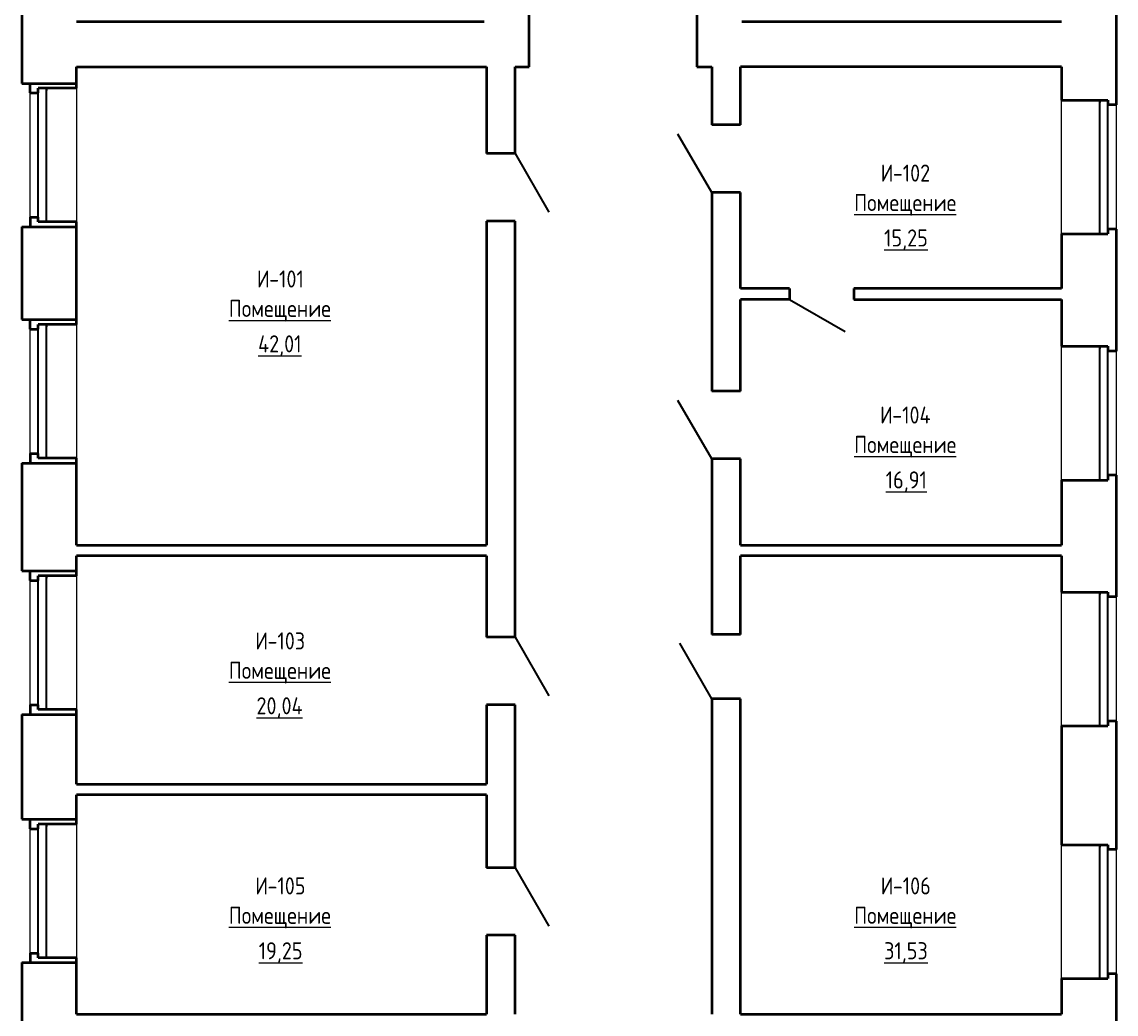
# Model space of a CAD drawing. Header units: millimetres. Extents: x -24 to 373619, y 275 to 149465.
# Drawn here: x 257509 to 273529, y 108945 to 123475 of the extents above; entities that cross this region are included whole.
import ezdxf

# ---------------------------------------------------------------- set-up
doc = ezdxf.new("R2010")
doc.units = ezdxf.units.MM
for name, color, linetype, lineweight in [('Двери', 7, 'Continuous', 18), ('Каркас_Импост', 7, 'Continuous', 30), ('Марки помещений', 7, 'Continuous', 18), ('Окна', 7, 'Continuous', 18), ('Панель', 7, 'Continuous', 30), ('Стены', 7, 'Continuous', 18), ('Стены разрез', 7, 'Continuous', 40)]:
    doc.layers.add(name, color=color, linetype=linetype, lineweight=lineweight)
doc.styles.add('GOST Common_1', font='GOST Common.ttf', dxfattribs={"width": 0.9, "height": 250})

# ---------------------------------------------------------------- blocks, each defined once
blk = doc.blocks.new('ИРНИТУ_Дверь_Однопольная_ДеревяннаяВнутренняя_филенчатая - 950х3000_c верхней филенкой_-1341336-001_Весь этаж')
at = {"layer": 'Панель'}
blk.add_line((-495, 210), (362, 705), dxfattribs=at)
blk = doc.blocks.new('ИРНИТУ_Дверь_Однопольная_ДеревяннаяВнутренняя_филенчатая - 900х2080-1341274-001_Весь этаж')
at = {"layer": 'Панель'}
blk.add_line((-470, -80), (344, -550), dxfattribs=at)
blk = doc.blocks.new('ИРНИТУ_Дверь_Однопольная_ДеревяннаяВнутренняя_филенчатая - 900х2080-1341260-001_Весь этаж')
at = {"layer": 'Панель'}
blk.add_line((-470, 210), (344, 680), dxfattribs=at)
blk = doc.blocks.new('ИРНИТУ-Окно-ГОСТ23166-99_4_2_Створки - 1920 x 2350-768312-001_Весь этаж')
at = {"layer": 'Каркас_Импост'}
for p, q in [((-1018.1, 220), (941.9, 220)), ((-1018.1, 220), (-1018.1, 100)), ((-1018.1, 220), (-983.1, 220)), ((941.9, 220), (906.9, 220)), ((941.9, 220), (941.9, 100)), ((-1018.1, 100), (941.9, 100)), ((-1018.1, 100), (-983.1, 100)), ((941.9, 100), (906.9, 100))]:
    blk.add_line(p, q, dxfattribs=at)
blk = doc.blocks.new('ИРНИТУ-Окно-ГОСТ23166-99_4_2_Створки - 1920 x 2350-678678-001_Весь этаж')
at = {"layer": 'Каркас_Импост'}
for p, q in [((-1018.1, -160), (941.9, -160)), ((-1018.1, -280), (-1018.1, -160)), ((-1018.1, -160), (-983.1, -160)), ((941.9, -160), (906.9, -160)), ((941.9, -280), (941.9, -160)), ((-1018.1, -280), (941.9, -280)), ((-1018.1, -280), (-983.1, -280)), ((941.9, -280), (906.9, -280))]:
    blk.add_line(p, q, dxfattribs=at)

msp = doc.modelspace()

# ---------------------------------------------------------------- linework, layer by layer
at = {"layer": 'Стены'}
for p, q in [((257629, 120615), (257629, 122435)), ((258309, 122505), (258309, 120545)), ((272729, 120370), (272729, 122330)), ((273529, 122260), (273529, 120440)), ((258309, 119045), (258309, 117085)), ((257629, 117155), (257629, 118975)), ((272729, 116765), (272729, 118725)), ((273529, 118655), (273529, 116835)), ((258309, 115365), (258309, 113405)), ((257629, 113475), (257629, 115295)), ((272729, 113165), (272729, 115125)), ((273529, 115055), (273529, 113235)), ((258309, 111729), (258309, 109769)), ((257629, 109839), (257629, 111659)), ((272729, 109465), (272729, 111425)), ((273529, 111355), (273529, 109535))]:
    msp.add_line(p, q, dxfattribs=at)
at = {"layer": 'Стены разрез'}
for p, q in [((257509, 123815), (257509, 122575)), ((264937, 122815), (264937, 123713)), ((267389, 123713), (267389, 122815)), ((273529, 123713), (273529, 122260)), ((264277, 123475), (258309, 123475)), ((272729, 123475), (268049, 123475)), ((258309, 122815), (264309, 122815)), ((258309, 122505), (258309, 122815)), ((264309, 122815), (264309, 121546)), ((264729, 122815), (264937, 122815)), ((264729, 121546), (264729, 122815)), ((267389, 122815), (267609, 122815)), ((267609, 122815), (267609, 121966)), ((272729, 122815), (268029, 122815)), ((268029, 121966), (268029, 122815)), ((272729, 122815), (272729, 122330)), ((257509, 122575), (258309, 122575)), ((257629, 122435), (257629, 122575)), ((257629, 122435), (257749, 122435)), ((257749, 122435), (257749, 122505)), ((258309, 122505), (257749, 122505)), ((272729, 122330), (273409, 122330)), ((273409, 122330), (273409, 122260)), ((273529, 122260), (273409, 122260)), ((268029, 121966), (267609, 121966)), ((264729, 121546), (264309, 121546)), ((267609, 120976), (267609, 118066)), ((268029, 120976), (267609, 120976)), ((268029, 119571), (268029, 120976)), ((257509, 120475), (257509, 119115)), ((257509, 120475), (258309, 120475)), ((257629, 120615), (257629, 120475)), ((257629, 120615), (257749, 120615)), ((257749, 120545), (257749, 120615)), ((258309, 120545), (257749, 120545)), ((258309, 119045), (258309, 120545)), ((264309, 120556), (264309, 115814)), ((264729, 120556), (264309, 120556)), ((264729, 114464), (264729, 120556)), ((272729, 120370), (272729, 119571)), ((272729, 120370), (273409, 120370)), ((273409, 120440), (273409, 120370)), ((273529, 120440), (273409, 120440)), ((273529, 120440), (273529, 118655)), ((268749, 119571), (268029, 119571)), ((268749, 119571), (268749, 119411)), ((272729, 119571), (269689, 119571)), ((269689, 119571), (269689, 119411)), ((268029, 118066), (268029, 119411)), ((268749, 119411), (268029, 119411)), ((269689, 119411), (272729, 119411)), ((272729, 119411), (272729, 118725)), ((257509, 119115), (258309, 119115)), ((257629, 118975), (257629, 119115)), ((257749, 118975), (257749, 119045)), ((258309, 119045), (257749, 119045)), ((257629, 118975), (257749, 118975)), ((272729, 118725), (273409, 118725)), ((273409, 118725), (273409, 118655)), ((273529, 118655), (273409, 118655)), ((268029, 118066), (267609, 118066)), ((257629, 117155), (257629, 117015)), ((257629, 117155), (257749, 117155)), ((257749, 117085), (257749, 117155)), ((257509, 117015), (257509, 115435)), ((257509, 117015), (258309, 117015)), ((258309, 117085), (257749, 117085)), ((258309, 115814), (258309, 117085)), ((267609, 117076), (267609, 114504)), ((268029, 117076), (267609, 117076)), ((268029, 115814), (268029, 117076)), ((273409, 116835), (273409, 116765)), ((273529, 116835), (273409, 116835)), ((273529, 116835), (273529, 115055)), ((272729, 116765), (272729, 115814)), ((272729, 116765), (273409, 116765)), ((258309, 115814), (264309, 115814)), ((268029, 115814), (272729, 115814)), ((258309, 115365), (258309, 115654)), ((264309, 115654), (258309, 115654)), ((264309, 115654), (264309, 114464)), ((268029, 114504), (268029, 115654)), ((272729, 115654), (268029, 115654)), ((272729, 115654), (272729, 115125)), ((257509, 115435), (258309, 115435)), ((257629, 115295), (257629, 115435)), ((257749, 115295), (257749, 115365)), ((258309, 115365), (257749, 115365)), ((257629, 115295), (257749, 115295)), ((272729, 115125), (273409, 115125)), ((273409, 115125), (273409, 115055)), ((273529, 115055), (273409, 115055)), ((264729, 114464), (264309, 114464)), ((268029, 114504), (267609, 114504)), ((257629, 113475), (257629, 113335)), ((257629, 113475), (257749, 113475)), ((257749, 113405), (257749, 113475)), ((264309, 113474), (264309, 112314)), ((264729, 113474), (264309, 113474)), ((264729, 111089), (264729, 113474)), ((267609, 113564), (267609, 108945)), ((268029, 113564), (267609, 113564)), ((268029, 108945), (268029, 113564)), ((257509, 113335), (257509, 111799)), ((257509, 113335), (258309, 113335)), ((258309, 113405), (257749, 113405)), ((258309, 112314), (258309, 113405)), ((272729, 113165), (272729, 111425)), ((272729, 113165), (273409, 113165)), ((273409, 113235), (273409, 113165)), ((273529, 113235), (273409, 113235)), ((273529, 113235), (273529, 111355)), ((258309, 112314), (264309, 112314)), ((258309, 111729), (258309, 112154)), ((264309, 112154), (258309, 112154)), ((264309, 112154), (264309, 111089)), ((257509, 111799), (258309, 111799)), ((257629, 111659), (257629, 111799)), ((257749, 111659), (257749, 111729)), ((258309, 111729), (257749, 111729)), ((257629, 111659), (257749, 111659)), ((272729, 111425), (273409, 111425)), ((273409, 111425), (273409, 111355)), ((273529, 111355), (273409, 111355)), ((264729, 111089), (264309, 111089)), ((264309, 110099), (264309, 108945)), ((264729, 110099), (264309, 110099)), ((264729, 108945), (264729, 110099)), ((257629, 109839), (257629, 109699)), ((257629, 109839), (257749, 109839)), ((257749, 109769), (257749, 109839)), ((258309, 109769), (257749, 109769)), ((258309, 108945), (258309, 109769)), ((257509, 109699), (257509, 108259)), ((257509, 109699), (258309, 109699)), ((272729, 109465), (272729, 108945)), ((272729, 109465), (273409, 109465)), ((273409, 109535), (273409, 109465)), ((273529, 109535), (273409, 109535)), ((273529, 109535), (273529, 107855)), ((258309, 108945), (264309, 108945)), ((268029, 108945), (272729, 108945))]:
    msp.add_line(p, q, dxfattribs=at)

# ---------------------------------------------------------------- block references
at = {"layer": 'Двери'}
for name, p, rotation in [('ИРНИТУ_Дверь_Однопольная_ДеревяннаяВнутренняя_филенчатая - 950х3000_c верхней филенкой_-1341336-001_Весь этаж', (267819, 121471), 90.00000000000007), ('ИРНИТУ_Дверь_Однопольная_ДеревяннаяВнутренняя_филенчатая - 950х3000_c верхней филенкой_-1341336-001_Весь этаж', (264519, 121051), 270.0000000000001), ('ИРНИТУ_Дверь_Однопольная_ДеревяннаяВнутренняя_филенчатая - 950х3000_c верхней филенкой_-1341336-001_Весь этаж', (267819, 117571), 90.00000000000007), ('ИРНИТУ_Дверь_Однопольная_ДеревяннаяВнутренняя_филенчатая - 950х3000_c верхней филенкой_-1341336-001_Весь этаж', (264519, 113969), 270.0000000000001), ('ИРНИТУ_Дверь_Однопольная_ДеревяннаяВнутренняя_филенчатая - 900х2080-1341260-001_Весь этаж', (267819, 114034), 90.00000000000007), ('ИРНИТУ_Дверь_Однопольная_ДеревяннаяВнутренняя_филенчатая - 950х3000_c верхней филенкой_-1341336-001_Весь этаж', (264519, 110594), 270.0000000000001)]:
    msp.add_blockref(name, p, dxfattribs=dict(at, rotation=rotation))
msp.add_blockref('ИРНИТУ_Дверь_Однопольная_ДеревяннаяВнутренняя_филенчатая - 900х2080-1341274-001_Весь этаж', (269219, 119491), dxfattribs=at)
at = {"layer": 'Окна'}
for name, p, rotation in [('ИРНИТУ-Окно-ГОСТ23166-99_4_2_Створки - 1920 x 2350-768312-001_Весь этаж', (257969, 121563), 90), ('ИРНИТУ-Окно-ГОСТ23166-99_4_2_Створки - 1920 x 2350-678678-001_Весь этаж', (273129, 121388), 90.00000000000007), ('ИРНИТУ-Окно-ГОСТ23166-99_4_2_Створки - 1920 x 2350-768312-001_Весь этаж', (257969, 118103), 90), ('ИРНИТУ-Окно-ГОСТ23166-99_4_2_Створки - 1920 x 2350-678678-001_Весь этаж', (273129, 117783), 90.00000000000007), ('ИРНИТУ-Окно-ГОСТ23166-99_4_2_Створки - 1920 x 2350-768312-001_Весь этаж', (257969, 114423), 90), ('ИРНИТУ-Окно-ГОСТ23166-99_4_2_Створки - 1920 x 2350-678678-001_Весь этаж', (273129, 114183), 90.00000000000007), ('ИРНИТУ-Окно-ГОСТ23166-99_4_2_Створки - 1920 x 2350-768312-001_Весь этаж', (257969, 110787), 90), ('ИРНИТУ-Окно-ГОСТ23166-99_4_2_Створки - 1920 x 2350-678678-001_Весь этаж', (273129, 110483), 90.00000000000007)]:
    msp.add_blockref(name, p, dxfattribs=dict(at, rotation=rotation))

# ---------------------------------------------------------------- texts
at = {"layer": 'Марки помещений', "lineweight": 9, "char_height": 250, "attachment_point": 1, "style": 'GOST Common_1'}
for s, insert, width in [('\\fGOST Common|b0|i0|c204|p34|;\\W.9;И', (270081, 121386), 216.46), ('-102', (270259, 121386), 721.52), ('\\LПомещение', (269694, 120955), 1875.95), ('\\L15,25', (270132, 120436), 815.32), ('\\fGOST Common|b0|i0|c204|p34|;\\W.9;И', (260949, 119835), 216.46), ('-101', (261128, 119835), 663.8), ('\\LПомещение', (260538, 119404), 1875.95), ('\\L42,01', (260967, 118885), 836.96), ('\\fGOST Common|b0|i0|c204|p34|;\\W.9;И', (270072, 117843), 216.46), ('-104', (270250, 117843), 743.16), ('\\LПомещение', (269694, 117412), 1875.95), ('\\L16,91', (270156, 116893), 757.59), ('\\fGOST Common|b0|i0|c204|p34|;\\W.9;И', (260925, 114535), 216.46), ('-103', (261104, 114535), 721.52), ('\\LПомещение', (260538, 114104), 1875.95), ('\\L20,04', (260943, 113585), 894.68), ('\\fGOST Common|b0|i0|c204|p34|;\\W.9;И', (260925, 110948), 216.46), ('-105', (261104, 110948), 721.52), ('\\fGOST Common|b0|i0|c204|p34|;\\W.9;И', (270081, 110948), 216.46), ('-106', (270259, 110948), 721.52), ('\\LПомещение', (260538, 110517), 1875.95), ('\\LПомещение', (269694, 110517), 1875.95), ('\\L19,25', (260976, 109998), 815.32), ('\\L31,53', (270132, 109998), 815.32)]:
    msp.add_mtext(s, dxfattribs=dict(at, insert=insert, width=width))

doc.saveas('drawing.dxf')
